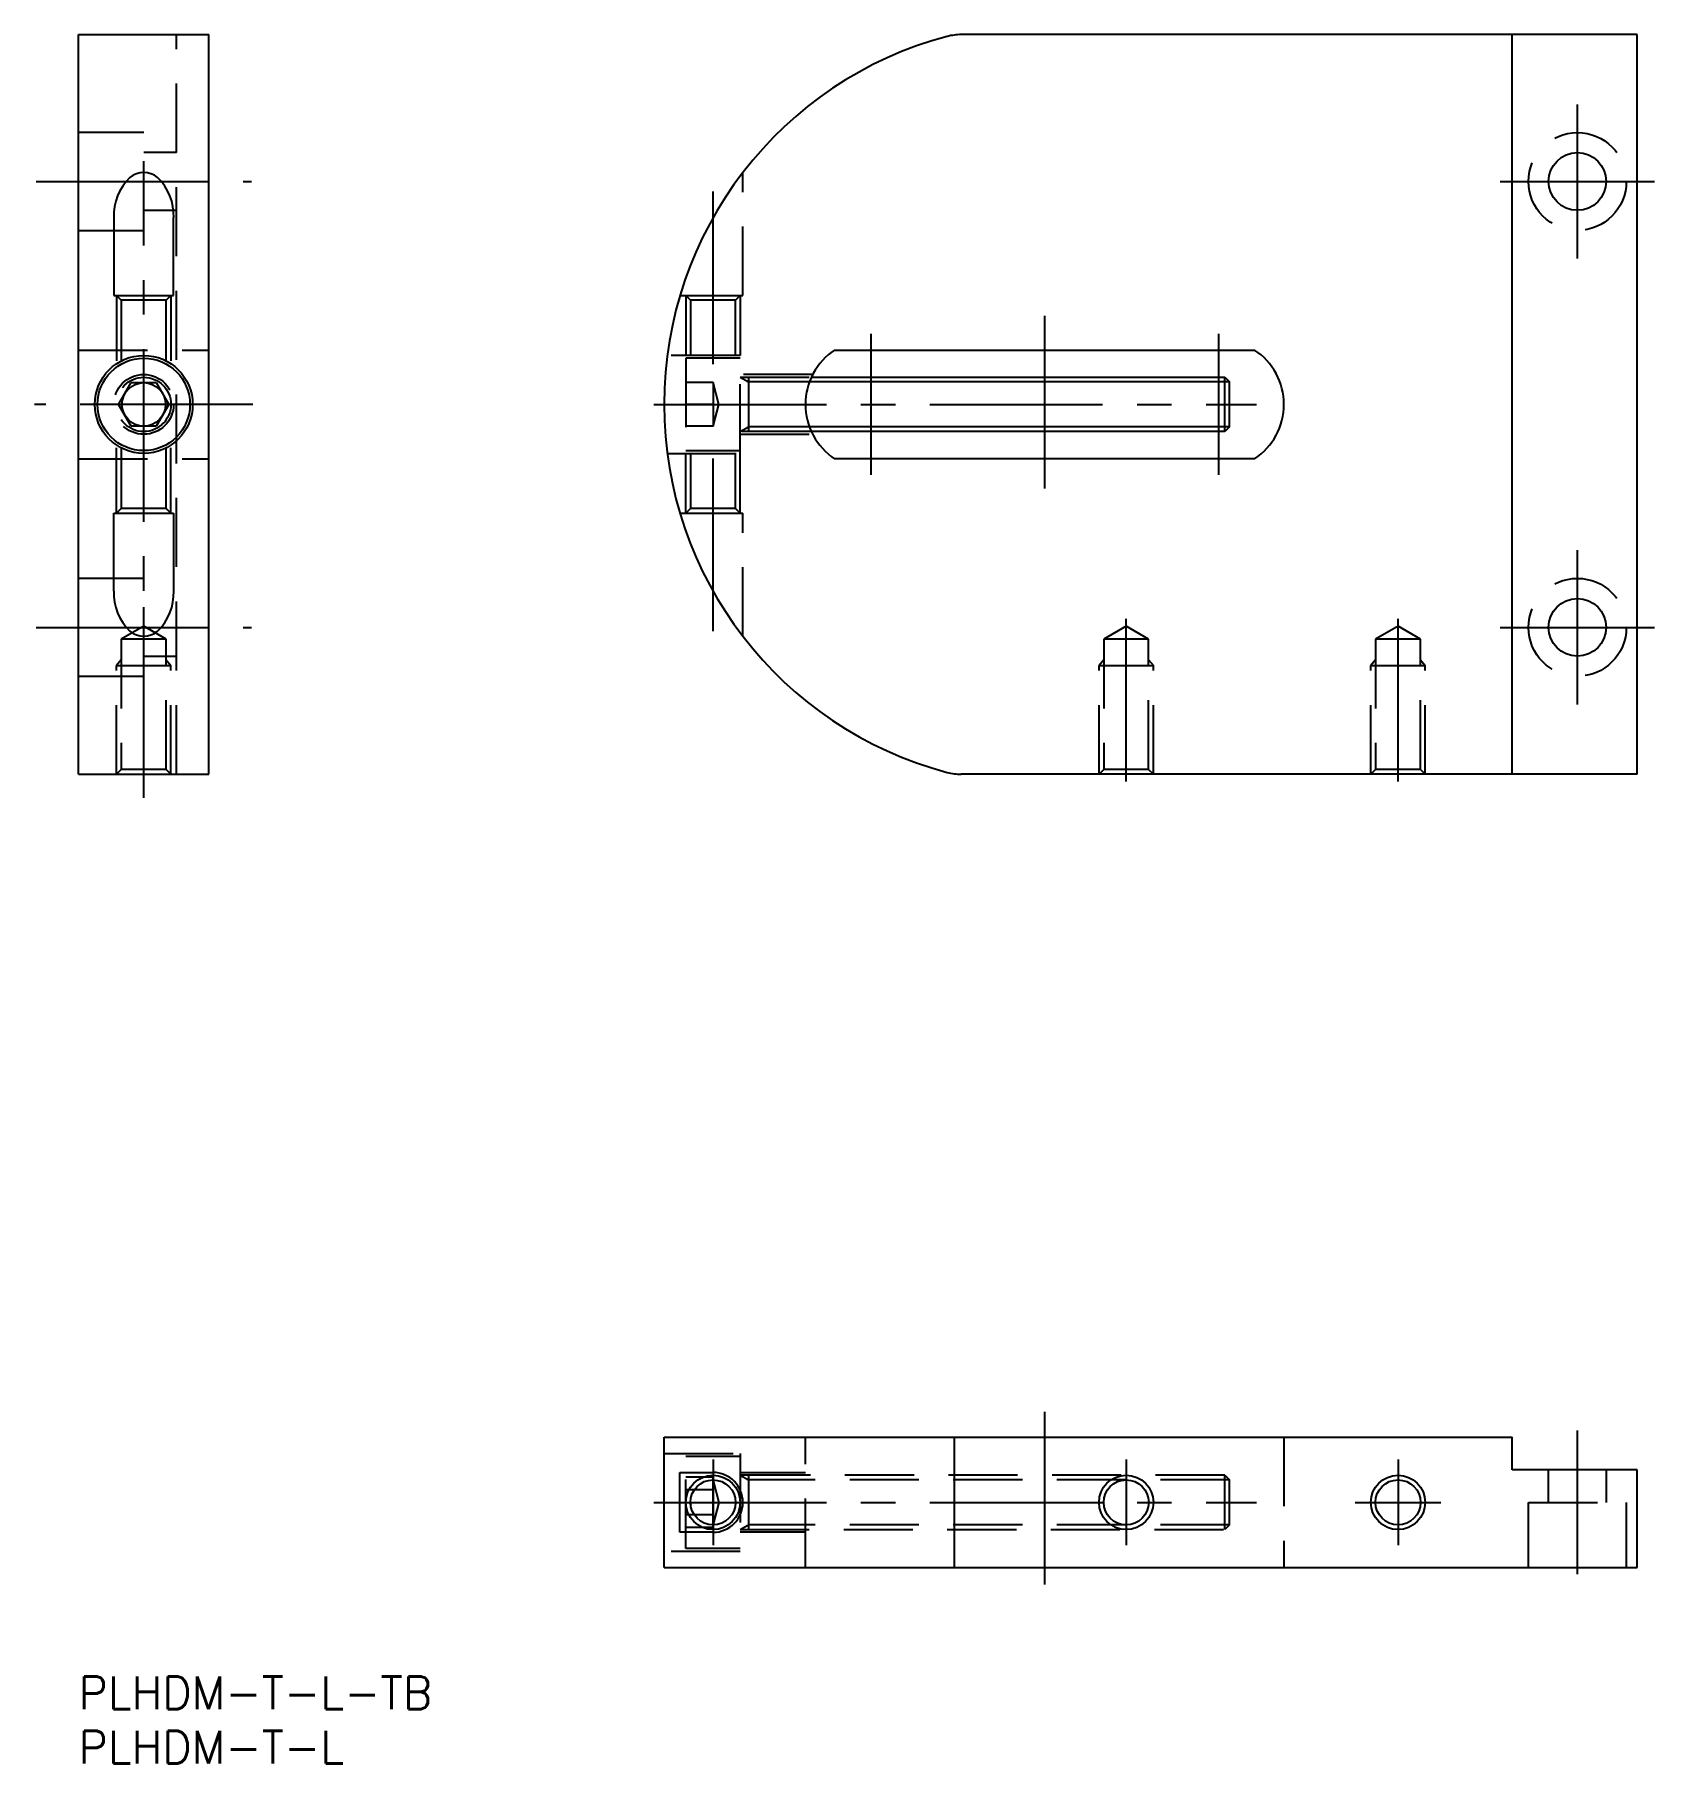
# Model space of a CAD drawing. Extents: x -4 to 145, y -8 to 151.
import ezdxf

# ---------------------------------------------------------------- set-up
doc = ezdxf.new("R2010")
doc.units = 0
doc.header["$LTSCALE"] = 0.5
doc.linetypes.add('CENTER', pattern=[50.8, 31.75, -6.35, 6.35, -6.35])
doc.linetypes.add('DASHED', pattern=[19.05, 12.7, -6.35])
for name, color, linetype in [('MSM_CENTER', 1, 'CENTER'), ('MSM_CONTINUOUS', 7, 'CONTINUOUS'), ('MSM_DASHED', 4, 'DASHED'), ('MSM_NARROW', 5, 'CONTINUOUS'), ('MSM_PART_NUMBER', 7, 'CONTINUOUS')]:
    doc.layers.add(name, color=color, linetype=linetype)
doc.styles.get("Standard").update_dxf_attribs({"font": 'txt.shx', "height": 3, "bigfont": 'bigfont.shx'})

msp = doc.modelspace()

# ---------------------------------------------------------------- linework, layer by layer
at = {"layer": 'MSM_CENTER'}
for p, q in [((137.86, 130.38), (137.86, 144.55)), ((6, 80.77), (6, 138.94)), ((-3.9, 137.46), (15.9, 137.46)), ((58.36, 120.66), (58.36, 138.28)), ((130.77, 137.46), (144.94, 137.46)), ((88.86, 125.11), (88.86, 108.82)), ((72.86, 123.44), (72.86, 110.49)), ((104.86, 123.44), (104.86, 110.49)), ((16.04, 116.96), (-4.04, 116.96)), ((52.91, 116.96), (108.36, 116.96)), ((58.36, 96.12), (58.36, 113.26)), ((137.86, 89.38), (137.86, 103.55)), ((96.36, 82.28), (96.36, 97.24)), ((121.36, 82.28), (121.36, 97.24)), ((-3.9, 96.46), (15.9, 96.46)), ((130.77, 96.46), (144.94, 96.46)), ((88.86, 24.32), (88.86, 8.02)), ((137.86, 9.4), (137.86, 22.6)), ((58.36, 19.94), (58.36, 12.06)), ((96.36, 19.94), (96.36, 12.06)), ((121.36, 19.94), (121.36, 12.06)), ((52.91, 16), (108.36, 16)), ((117.42, 16), (125.29, 16))]:
    msp.add_line(p, q, dxfattribs=at)
at = {"layer": 'MSM_CONTINUOUS'}
for p, q in [((0, 150.96), (12, 150.96)), ((0, 82.96), (0, 150.96)), ((12, 82.96), (12, 150.96)), ((143.36, 150.96), (81.18, 150.96)), ((131.86, 82.96), (131.86, 150.96)), ((143.36, 82.96), (143.36, 150.96)), ((3.25, 134.13), (3.25, 126.96)), ((8.75, 126.96), (8.75, 134.13)), ((3.25, 126.96), (8.75, 126.96)), ((69.54, 121.96), (108.17, 121.96)), ((67.4, 119.46), (105.42, 119.46)), ((105.42, 119.46), (105.86, 119.03)), ((105.42, 114.46), (105.42, 119.46)), ((3.69, 116.96), (4.85, 118.96)), ((4.85, 118.96), (7.15, 118.96)), ((7.15, 118.96), (8.31, 116.96)), ((105.86, 114.9), (105.86, 119.03)), ((4.85, 114.96), (3.69, 116.96)), ((8.31, 116.96), (7.15, 114.96)), ((7.15, 114.96), (4.85, 114.96)), ((105.42, 114.46), (67.4, 114.46)), ((105.86, 114.9), (105.42, 114.46)), ((108.17, 111.96), (69.54, 111.96)), ((3.25, 99.8), (3.25, 106.96)), ((3.25, 106.96), (8.75, 106.96)), ((8.75, 106.96), (8.75, 99.8)), ((0, 82.96), (12, 82.96)), ((143.36, 82.96), (81.18, 82.96)), ((53.86, 10), (53.86, 22)), ((53.86, 22), (131.86, 22)), ((80.55, 22), (80.55, 10)), ((131.86, 19), (131.86, 22)), ((55.32, 18.75), (58.36, 18.75)), ((55.32, 13.25), (55.32, 18.75)), ((143.36, 19), (131.86, 19)), ((143.36, 10), (143.36, 19)), ((58.36, 13.25), (55.32, 13.25)), ((53.86, 10), (143.36, 10))]:
    msp.add_line(p, q, dxfattribs=at)
for centre, radius in [((137.86, 137.46), 2.65), ((6, 116.96), 4.5), ((6, 116.96), 4.25), ((6, 116.96), 2), ((137.86, 96.46), 2.65), ((58.36, 16), 2.07), ((96.36, 16), 2.07), ((121.36, 16), 2.07)]:
    msp.add_circle(centre, radius, dxfattribs=at)
for centre, radius, start, end in [((88.86, 116.96), 35, 104.8351, 255.1649), ((81.18, 145.96), 5, 90, 104.8351), ((8.06, 134.34), 4.82, 133.7174, 182.4938), ((6, 136.34), 1.95, 49.5155, 130.4845), ((3.94, 134.34), 4.82, 357.5062, 46.2826), ((72.86, 116.96), 6, 123.5573, 236.4427), ((104.86, 116.96), 6, 303.5573, 56.4427), ((8.06, 99.59), 4.82, 177.5062, 226.2826), ((3.94, 99.59), 4.82, 313.7174, 2.4938), ((6, 97.59), 1.95, 229.5155, 310.4845), ((81.18, 87.96), 5, 255.1649, 270), ((58.36, 16), 2.75, 270, 90)]:
    msp.add_arc(centre, radius, start, end, dxfattribs=at)
at = {"layer": 'MSM_DASHED'}
for p, q in [((9, 82.96), (9, 150.96)), ((6, 141.96), (0, 141.96)), ((6, 132.96), (6, 141.96)), ((9, 140.11), (6, 140.11)), ((61.11, 126.96), (61.11, 138.29)), ((6, 134.81), (9, 134.81)), ((0, 132.96), (6, 132.96)), ((3.5, 126.96), (3.93, 126.53)), ((3.5, 126.96), (3.5, 120.96)), ((3.93, 126.53), (3.93, 120.96)), ((8.07, 126.53), (3.93, 126.53)), ((8.07, 126.53), (8.5, 126.96)), ((8.07, 120.96), (8.07, 126.53)), ((8.5, 126.96), (8.5, 120.96)), ((55.32, 126.96), (61.11, 126.96)), ((55.86, 126.96), (56.29, 126.53)), ((55.86, 126.96), (55.86, 121.46)), ((56.29, 126.53), (56.29, 121.46)), ((60.42, 126.53), (56.29, 126.53)), ((60.42, 126.53), (60.86, 126.96)), ((60.42, 121.46), (60.42, 126.53)), ((60.86, 126.96), (60.86, 121.46)), ((0, 121.96), (12, 121.96)), ((60.86, 121.46), (54.15, 121.46)), ((60.86, 121.21), (55.86, 121.21)), ((55.86, 121.21), (55.86, 112.71)), ((60.86, 112.46), (60.86, 121.46)), ((67.52, 119.71), (60.86, 119.71)), ((60.86, 119.46), (67.4, 119.46)), ((60.86, 119.46), (61.61, 119.03)), ((61.61, 119.46), (61.61, 114.46)), ((58.36, 118.96), (55.86, 118.96)), ((58.36, 118.96), (58.36, 114.96)), ((58.89, 116.96), (58.36, 118.96)), ((67.22, 119.03), (61.61, 119.03)), ((58.36, 116.96), (55.86, 116.96)), ((58.36, 114.96), (58.89, 116.96)), ((58.36, 114.96), (55.86, 114.96)), ((60.86, 114.46), (61.61, 114.9)), ((67.4, 114.46), (60.86, 114.46)), ((67.22, 114.9), (61.61, 114.9)), ((3.5, 106.96), (3.5, 112.96)), ((3.93, 112.96), (3.93, 107.4)), ((8.07, 107.4), (8.07, 112.96)), ((8.5, 106.96), (8.5, 112.96)), ((60.86, 114.21), (67.52, 114.21)), ((0, 111.96), (12, 111.96)), ((54.15, 112.46), (60.86, 112.46)), ((55.86, 112.71), (60.86, 112.71)), ((55.86, 106.96), (55.86, 112.46)), ((56.29, 112.47), (56.29, 107.4)), ((60.42, 107.4), (60.42, 112.47)), ((60.86, 106.96), (60.86, 112.46)), ((3.93, 107.4), (3.5, 106.96)), ((8.07, 107.4), (3.93, 107.4)), ((8.5, 106.96), (8.07, 107.4)), ((55.32, 106.96), (61.11, 106.96)), ((56.29, 107.4), (55.86, 106.96)), ((60.42, 107.4), (56.29, 107.4)), ((60.86, 106.96), (60.42, 107.4)), ((61.11, 95.64), (61.11, 106.96)), ((6, 100.96), (0, 100.96)), ((6, 91.96), (6, 100.96)), ((6, 96.56), (3.93, 95.36)), ((8.07, 95.36), (6, 96.56)), ((96.36, 96.56), (94.29, 95.36)), ((98.42, 95.36), (96.36, 96.56)), ((121.36, 96.56), (119.29, 95.36)), ((123.42, 95.36), (121.36, 96.56)), ((8.07, 95.36), (3.93, 95.36)), ((3.93, 95.36), (3.93, 83.4)), ((6, 93.81), (9, 93.81)), ((8.07, 83.4), (8.07, 95.36)), ((94.29, 95.36), (94.29, 83.4)), ((98.42, 95.36), (94.29, 95.36)), ((98.42, 83.4), (98.42, 95.36)), ((119.29, 95.36), (119.29, 83.4)), ((123.42, 95.36), (119.29, 95.36)), ((123.42, 83.4), (123.42, 95.36)), ((3.93, 93.46), (3.5, 92.96)), ((3.5, 82.96), (3.5, 92.96)), ((3.5, 92.96), (8.5, 92.96)), ((8.07, 93.46), (8.5, 92.96)), ((8.5, 82.96), (8.5, 92.96)), ((94.29, 93.46), (93.86, 92.96)), ((93.86, 82.96), (93.86, 92.96)), ((93.86, 92.96), (98.86, 92.96)), ((98.42, 93.46), (98.86, 92.96)), ((98.86, 82.96), (98.86, 92.96)), ((119.29, 93.46), (118.86, 92.96)), ((118.86, 82.96), (118.86, 92.96)), ((118.86, 92.96), (123.86, 92.96)), ((123.42, 93.46), (123.86, 92.96)), ((123.86, 82.96), (123.86, 92.96)), ((0, 91.96), (6, 91.96)), ((3.93, 83.4), (3.5, 82.96)), ((8.07, 83.4), (3.93, 83.4)), ((8.5, 82.96), (8.07, 83.4)), ((94.29, 83.4), (93.86, 82.96)), ((98.42, 83.4), (94.29, 83.4)), ((98.86, 82.96), (98.42, 83.4)), ((119.29, 83.4), (118.86, 82.96)), ((123.42, 83.4), (119.29, 83.4)), ((123.86, 82.96), (123.42, 83.4)), ((66.86, 10), (66.86, 22)), ((110.86, 22), (110.86, 10)), ((53.86, 20.5), (60.86, 20.5)), ((55.86, 20.25), (60.86, 20.25)), ((55.86, 11.75), (55.86, 20.25)), ((60.86, 20.5), (60.86, 11.5)), ((58.36, 18.31), (55.86, 18.31)), ((58.36, 13.69), (58.36, 18.31)), ((58.36, 18), (58.89, 16)), ((60.86, 18.75), (66.86, 18.75)), ((105.42, 18.5), (60.86, 18.5)), ((60.86, 18.5), (61.61, 18.07)), ((61.61, 18.5), (61.61, 13.5)), ((105.86, 18.07), (61.61, 18.07)), ((105.42, 18.5), (105.86, 18.07)), ((105.42, 13.5), (105.42, 18.5)), ((105.86, 13.93), (105.86, 18.07)), ((135.21, 16), (135.21, 19)), ((140.51, 19), (140.51, 16)), ((58.36, 17.15), (55.86, 17.15)), ((56.29, 16.03), (56.29, 15.86)), ((58.89, 16), (58.36, 14)), ((133.36, 16), (142.36, 16)), ((133.36, 10), (133.36, 16)), ((142.36, 16), (142.36, 10)), ((58.36, 14.85), (55.86, 14.85)), ((56.29, 15.86), (56.31, 15.74)), ((58.36, 13.69), (55.86, 13.69)), ((60.86, 13.5), (61.61, 13.93)), ((60.86, 13.5), (105.42, 13.5)), ((66.86, 13.25), (60.86, 13.25)), ((105.86, 13.93), (61.61, 13.93)), ((105.86, 13.93), (105.42, 13.5)), ((60.86, 11.5), (53.86, 11.5)), ((60.86, 11.75), (55.86, 11.75))]:
    msp.add_line(p, q, dxfattribs=at)
for centre, radius in [((137.86, 137.46), 4.5), ((6, 116.96), 2.75), ((6, 116.96), 2.5), ((137.86, 96.46), 4.5)]:
    msp.add_circle(centre, radius, dxfattribs=at)
at = {"layer": 'MSM_NARROW'}
for p, q in [((105.86, 119.03), (67.22, 119.03)), ((105.86, 114.9), (67.22, 114.9)), ((60.86, 13.5), (61.71, 13.99))]:
    msp.add_line(p, q, dxfattribs=at)
for centre in [(58.36, 16), (96.36, 16), (121.36, 16)]:
    msp.add_circle(centre, 2.5, dxfattribs=at)

# ---------------------------------------------------------------- texts
at = {"layer": 'MSM_PART_NUMBER'}
for s, p in [('PLHDM-T-L-TB', (0, -3)), ('PLHDM-T-L', (0, -8))]:
    msp.add_text(s, height=3, dxfattribs=at).set_placement(p)

doc.saveas('drawing.dxf')
